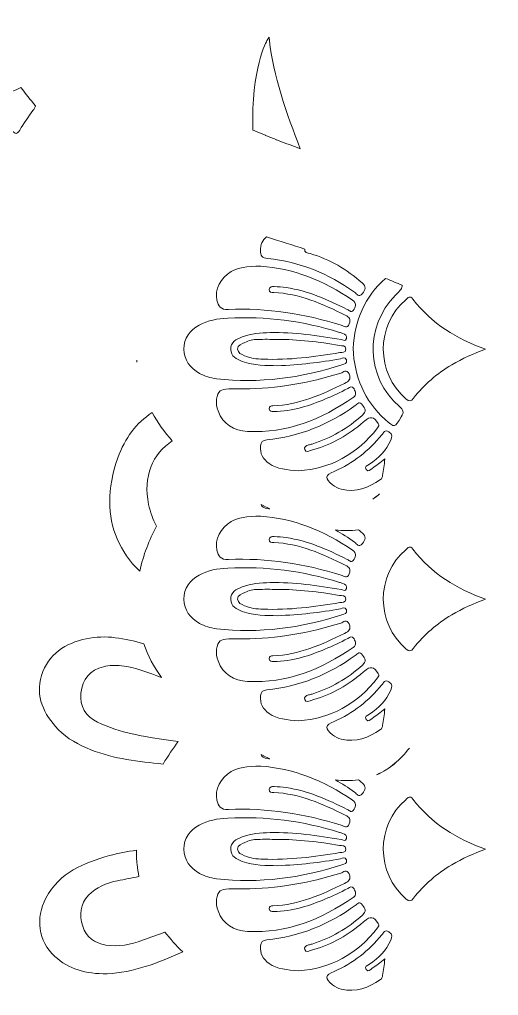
# Model space of a CAD drawing. Extents: x 705 to 8445, y -5934 to -84.
# Drawn here: x 1257.5 to 1488.8, y -3952.6 to -3481.1 of the extents above; entities that cross this region are included whole.
import ezdxf

# ---------------------------------------------------------------- set-up
doc = ezdxf.new("R2010")
doc.units = 0
doc.header["$MEASUREMENT"] = 0
doc.layers.add('Layer 1', color=7, linetype='Continuous')

# ---------------------------------------------------------------- blocks, each defined once
blk = doc.blocks.new('block 31')
at = {"layer": 'Layer 1', "lineweight": 0}
for points, knots in [([(2257.28, -3659.1), (2234.48, -3617.14), (2200.79, -3577.08), (2159.87, -3543.26), (2075.1, -3473.22), (1964.49, -3413.43), (1839.88, -3370.27), (1839.88, -3370.27), (1839.88, -3370.25), (1839.88, -3370.25), (1839.42, -3368.29), (1838.85, -3366.27), (1838.16, -3364.21), (1836.62, -3359.66), (1833.95, -3353.09), (1828.51, -3348.58), (1827.81, -3348), (1827.1, -3347.47), (1826.36, -3347), (1826.36, -3347), (1826.36, -3347), (1826.35, -3347), (1827.88, -3328.1), (1824.28, -3308.74), (1815.57, -3289.33), (1811.12, -3279.39), (1803.75, -3272.44), (1796.61, -3265.72), (1790.88, -3260.31), (1785.45, -3255.19), (1781.81, -3248.82), (1780.72, -3246.92), (1779.8, -3244.87), (1778.82, -3242.69), (1777.56, -3239.87), (1776.25, -3236.96), (1774.48, -3234.13), (1767.43, -3222.87), (1755.91, -3216.8), (1744.63, -3213.55), (1744.63, -3213.55), (1743.26, -3211.5), (1743.26, -3211.5), (1700.83, -3146.97), (1636.69, -3122.16), (1590.35, -3112.73), (1549.47, -3104.39), (1515.61, -3106.15), (1503.73, -3107.19), (1503.69, -3107.13), (1503.65, -3107.09), (1503.63, -3107.06), (1503.63, -3107.06), (1503.45, -3107.21), (1503.45, -3107.21), (1501.87, -3107.36), (1500.7, -3107.48), (1500, -3107.56), (1499.3, -3107.48), (1498.13, -3107.36), (1496.56, -3107.21), (1496.56, -3107.21), (1496.37, -3107.06), (1496.37, -3107.06), (1496.35, -3107.09), (1496.31, -3107.13), (1496.27, -3107.19), (1484.39, -3106.15), (1450.53, -3104.39), (1409.65, -3112.73), (1363.31, -3122.16), (1299.17, -3146.97), (1256.76, -3211.48), (1256.76, -3211.48), (1255.38, -3213.55), (1255.38, -3213.55), (1244.09, -3216.8), (1232.57, -3222.87), (1225.52, -3234.13), (1223.75, -3236.96), (1222.44, -3239.87), (1221.18, -3242.69), (1220.2, -3244.87), (1219.28, -3246.92), (1218.19, -3248.82), (1214.55, -3255.19), (1209.12, -3260.31), (1203.39, -3265.72), (1196.25, -3272.44), (1188.88, -3279.39), (1184.43, -3289.33), (1175.72, -3308.74), (1172.12, -3328.1), (1173.65, -3347), (1173.64, -3347), (1173.64, -3347), (1173.64, -3347), (1172.91, -3347.47), (1172.19, -3347.99), (1171.49, -3348.58), (1166.05, -3353.09), (1163.38, -3359.65), (1161.84, -3364.21), (1161.15, -3366.27), (1160.58, -3368.29), (1160.12, -3370.25), (1160.12, -3370.25), (1160.12, -3370.27), (1160.12, -3370.27), (1035.51, -3413.43), (924.9, -3473.22), (840.13, -3543.26), (799.22, -3577.08), (765.52, -3617.14), (742.72, -3659.1), (716.93, -3706.53), (704.78, -3755.81), (706.61, -3805.55), (708.34, -3852.44), (720.97, -3901.24), (744.18, -3950.56), (776.16, -4018.52), (826.78, -4084.15), (894.59, -4145.62), (939.27, -4186.12), (988.74, -4221.57), (1036.58, -4255.86), (1081.92, -4288.36), (1128.81, -4321.97), (1171.35, -4359.71), (1248.94, -4428.49), (1300.36, -4494.94), (1328.51, -4562.74), (1324.68, -4568.78), (1321.1, -4575.62), (1318.44, -4583.02), (1317.03, -4582.92), (1315.46, -4582.85), (1313.87, -4582.85), (1308, -4582.85), (1301.57, -4583.94), (1299.84, -4589.72), (1299.35, -4591.39), (1299.31, -4592.94), (1299.27, -4594.32), (1299.27, -4594.65), (1299.26, -4594.97), (1299.25, -4595.28), (1299.07, -4598.99), (1297.7, -4602.95), (1295.19, -4607.05), (1294.24, -4608.6), (1293.21, -4610.14), (1292.14, -4611.64), (1291.46, -4612.59), (1290.76, -4613.54), (1290.03, -4614.48), (1282.79, -4623.87), (1273.55, -4632.4), (1264.57, -4640.7), (1264.57, -4640.7), (1260.48, -4644.5), (1260.48, -4644.5), (1250.16, -4654.07), (1239.49, -4663.97), (1227.49, -4670.59), (1224.1, -4672.48), (1219.99, -4676.81), (1219.7, -4686.79), (1218.97, -4711.36), (1240.81, -4755.67), (1260.37, -4770.55), (1241.52, -4806.38), (1219.02, -4857.42), (1199.77, -4924.23), (1174.99, -5010.3), (1160.3, -5105.45), (1156.13, -5207.05), (1152.63, -5292.07), (1156.53, -5381.81), (1167.74, -5475.11), (1163.2, -5478.43), (1158.2, -5481.58), (1152.48, -5484.72), (1126.07, -5499.19), (1097.44, -5504.35), (1071.86, -5499.25), (1037.65, -5492.45), (1010.5, -5472.75), (991.16, -5440.72), (954.52, -5380.07), (953.85, -5285.76), (972.12, -5223.95), (991.72, -5157.67), (1030.95, -5091.38), (1095.59, -5015.32), (1100.04, -5010.08), (1104.54, -5004.87), (1109.05, -4999.66), (1133.44, -4971.39), (1158.65, -4942.17), (1176.47, -4908.58), (1200.61, -4863.05), (1206.18, -4814.98), (1191.73, -4776.7), (1191.73, -4776.7), (1181.23, -4748.9), (1181.23, -4748.9), (1181.23, -4748.9), (1183.66, -4778.52), (1183.66, -4778.52), (1186.59, -4814.26), (1171.98, -4846.76), (1159.22, -4867.74), (1139.1, -4900.81), (1110.97, -4928.95), (1083.75, -4956.17), (1072.54, -4967.4), (1060.93, -4979.02), (1050.06, -4990.8), (985.75, -5060.52), (939.06, -5124.07), (907.3, -5185.11), (864.56, -5267.19), (849.07, -5345.56), (861.27, -5418), (881.01, -5535.4), (980.35, -5627.87), (1070.03, -5667.42), (1102.26, -5681.63), (1132.31, -5688.81), (1157.87, -5688.81), (1176.42, -5688.81), (1192.6, -5685.03), (1205.52, -5677.4), (1205.52, -5677.42), (1205.52, -5677.42), (1205.52, -5677.42), (1212.39, -5699.36), (1220.21, -5719.79), (1228.89, -5738.56), (1249.15, -5782.32), (1274.96, -5818.69), (1305.6, -5846.65), (1339.33, -5877.45), (1383.39, -5900.64), (1436.58, -5915.59), (1478.92, -5927.49), (1526.09, -5933.71), (1573.63, -5933.71), (1577.09, -5933.71), (1580.56, -5933.68), (1584.02, -5933.61), (1715.27, -5931.1), (1847.15, -5876.35), (1945.85, -5783.41), (1983.5, -5747.95), (2012.68, -5707.49), (2030.23, -5666.4), (2050.52, -5618.94), (2055.69, -5571.02), (2045.64, -5523.97), (2025.77, -5431.09), (1963.25, -5354), (1869.6, -5306.89), (1787.63, -5265.67), (1689.88, -5251.14), (1599.49, -5266.42), (1605.66, -5255.1), (1611.89, -5243.86), (1618.09, -5232.7), (1636.91, -5198.83), (1656.35, -5163.79), (1673.14, -5127.91), (1710.23, -5048.64), (1732.26, -4977.48), (1740.49, -4910.34), (1745.6, -4868.73), (1747.15, -4816.91), (1734.72, -4770.08), (1753.98, -4755.61), (1775.54, -4712.46), (1775.54, -4687.69), (1775.54, -4687.28), (1775.54, -4686.88), (1775.53, -4686.48), (1775.23, -4676.52), (1771.13, -4672.21), (1767.74, -4670.33), (1755.74, -4663.73), (1745.07, -4653.85), (1734.75, -4644.31), (1734.75, -4644.31), (1730.65, -4640.52), (1730.65, -4640.52), (1719.35, -4630.12), (1707.67, -4619.36), (1700.02, -4606.97), (1697.52, -4602.89), (1696.16, -4598.95), (1695.98, -4595.25), (1695.96, -4594.94), (1695.95, -4594.61), (1695.95, -4594.29), (1695.92, -4592.92), (1695.87, -4591.37), (1695.38, -4589.7), (1693.66, -4583.98), (1687.32, -4582.87), (1681.49, -4582.85), (1678.84, -4575.53), (1675.29, -4568.75), (1671.49, -4562.74), (1699.63, -4494.94), (1751.06, -4428.49), (1828.65, -4359.71), (1871.19, -4321.97), (1918.08, -4288.36), (1963.42, -4255.86), (2011.26, -4221.57), (2060.73, -4186.12), (2105.41, -4145.62), (2173.22, -4084.15), (2223.84, -4018.52), (2255.82, -3950.56), (2279.03, -3901.24), (2291.66, -3852.45), (2293.39, -3805.55), (2295.22, -3755.81), (2283.07, -3706.53), (2257.28, -3659.1)], [0, 0, 0, 0, 1, 1, 1, 2, 2, 2, 3, 3, 3, 4, 4, 4, 5, 5, 5, 6, 6, 6, 7, 7, 7, 8, 8, 8, 9, 9, 9, 10, 10, 10, 11, 11, 11, 12, 12, 12, 13, 13, 13, 14, 14, 14, 15, 15, 15, 16, 16, 16, 17, 17, 17, 18, 18, 18, 19, 19, 19, 20, 20, 20, 21, 21, 21, 22, 22, 22, 23, 23, 23, 24, 24, 24, 25, 25, 25, 26, 26, 26, 27, 27, 27, 28, 28, 28, 29, 29, 29, 30, 30, 30, 31, 31, 31, 32, 32, 32, 33, 33, 33, 34, 34, 34, 35, 35, 35, 36, 36, 36, 37, 37, 37, 38, 38, 38, 39, 39, 39, 40, 40, 40, 41, 41, 41, 42, 42, 42, 43, 43, 43, 44, 44, 44, 45, 45, 45, 46, 46, 46, 47, 47, 47, 48, 48, 48, 49, 49, 49, 50, 50, 50, 51, 51, 51, 52, 52, 52, 53, 53, 53, 54, 54, 54, 55, 55, 55, 56, 56, 56, 57, 57, 57, 58, 58, 58, 59, 59, 59, 60, 60, 60, 61, 61, 61, 62, 62, 62, 63, 63, 63, 64, 64, 64, 65, 65, 65, 66, 66, 66, 67, 67, 67, 68, 68, 68, 69, 69, 69, 70, 70, 70, 71, 71, 71, 72, 72, 72, 73, 73, 73, 74, 74, 74, 75, 75, 75, 76, 76, 76, 77, 77, 77, 78, 78, 78, 79, 79, 79, 80, 80, 80, 81, 81, 81, 82, 82, 82, 83, 83, 83, 84, 84, 84, 85, 85, 85, 86, 86, 86, 87, 87, 87, 88, 88, 88, 89, 89, 89, 90, 90, 90, 91, 91, 91, 92, 92, 92, 93, 93, 93, 94, 94, 94, 95, 95, 95, 96, 96, 96, 97, 97, 97, 98, 98, 98, 99, 99, 99, 100, 100, 100, 101, 101, 101, 102, 102, 102, 103, 103, 103, 104, 104, 104, 105, 105, 105, 106, 106, 106, 107, 107, 107, 108, 108, 108, 109, 109, 109, 110, 110, 110, 110]), ([(1371.4, -3535.04), (1370.99, -3534.88), (1370.6, -3534.71), (1370.2, -3534.53), (1369.13, -3504.98), (1377, -3491.33), (1377.11, -3491.15), (1377.11, -3491.15), (1378.02, -3489.62), (1378.02, -3489.62), (1378.02, -3489.62), (1378.22, -3491.39), (1378.22, -3491.39), (1379.98, -3507.57), (1386.53, -3527.13), (1393.06, -3543.54), (1392.57, -3543.36), (1392.07, -3543.18), (1391.57, -3542.99), (1388.24, -3541.76), (1384.91, -3540.51), (1381.6, -3539.22), (1381.54, -3539.2), (1381.49, -3539.17), (1381.43, -3539.15), (1379.75, -3538.49), (1378.07, -3537.82), (1376.4, -3537.13), (1376.34, -3537.11), (1376.26, -3537.08), (1376.21, -3537.06), (1374.59, -3536.4), (1373, -3535.72), (1371.4, -3535.04)], [0, 0, 0, 0, 1, 1, 1, 2, 2, 2, 3, 3, 3, 4, 4, 4, 5, 5, 5, 6, 6, 6, 7, 7, 7, 8, 8, 8, 9, 9, 9, 10, 10, 10, 11, 11, 11, 11]), ([(1263.92, -3525.17), (1261.57, -3528.1), (1259.56, -3531.32), (1257.6, -3534.54), (1256.26, -3536.75), (1255.37, -3536.5), (1253.78, -3534.75), (1249.81, -3530.41), (1246.06, -3525.93), (1242.42, -3521.34), (1240.93, -3522.06), (1239.44, -3522.8), (1237.95, -3523.55), (1239.43, -3522.8), (1240.92, -3522.06), (1242.41, -3521.32), (1242.41, -3521.32), (1242.42, -3521.34), (1242.42, -3521.34), (1247.65, -3518.76), (1252.9, -3516.31), (1258.17, -3514), (1260.37, -3516.96), (1262.71, -3519.92), (1265.16, -3522.85), (1265, -3523.57), (1264.6, -3524.32), (1263.92, -3525.17)], [0, 0, 0, 0, 1, 1, 1, 2, 2, 2, 3, 3, 3, 4, 4, 4, 5, 5, 5, 6, 6, 6, 7, 7, 7, 8, 8, 8, 9, 9, 9, 9]), ([(1423.12, -3613.47), (1421.36, -3615.79), (1420.33, -3613.61), (1419.3, -3612.86), (1406.72, -3603.81), (1392.8, -3598.25), (1377.4, -3596.64), (1374.67, -3596.36), (1373.84, -3595.07), (1373.84, -3592.72), (1373.83, -3589.94), (1374.9, -3587.81), (1376.71, -3586.17), (1383.23, -3588.16), (1389.42, -3590.12), (1395.28, -3592.06), (1394.82, -3593.83), (1396.71, -3593.91), (1397.86, -3594.24), (1407.33, -3597), (1415.59, -3601.82), (1422.96, -3608.36), (1425.13, -3610.29), (1424.5, -3611.63), (1423.12, -3613.47)], [0, 0, 0, 0, 1, 1, 1, 2, 2, 2, 3, 3, 3, 4, 4, 4, 5, 5, 5, 6, 6, 6, 7, 7, 7, 8, 8, 8, 8]), ([(1374.01, -3600.28), (1389.2, -3601.39), (1404.49, -3606.96), (1418.31, -3616.76), (1420.27, -3618.14), (1419.91, -3619.42), (1419.1, -3621.08), (1418.02, -3623.27), (1416.78, -3621.69), (1415.77, -3621.17), (1406.35, -3616.5), (1396.81, -3612.18), (1386.27, -3610.66), (1384.37, -3610.38), (1382.42, -3610.3), (1380.49, -3610.2), (1379.45, -3610.14), (1378.25, -3610.12), (1378.11, -3611.5), (1377.96, -3613), (1379.22, -3612.99), (1380.24, -3613.02), (1392.78, -3613.5), (1403.84, -3618.57), (1414.83, -3623.96), (1416.82, -3624.94), (1417.53, -3625.89), (1416.73, -3628.13), (1415.76, -3630.9), (1414.15, -3629.24), (1412.92, -3628.84), (1395.14, -3623.24), (1376.98, -3620.42), (1358.34, -3621.23), (1354.72, -3621.39), (1353.45, -3619.6), (1352.78, -3616.69), (1351.66, -3611.78), (1354.74, -3605.71), (1359.72, -3602.93), (1362.89, -3601.15), (1367.24, -3600.23), (1374.01, -3600.28)], [0, 0, 0, 0, 1, 1, 1, 2, 2, 2, 3, 3, 3, 4, 4, 4, 5, 5, 5, 6, 6, 6, 7, 7, 7, 8, 8, 8, 9, 9, 9, 10, 10, 10, 11, 11, 11, 12, 12, 12, 13, 13, 13, 14, 14, 14, 14]), ([(1439.12, -3614.34), (1423.93, -3629.48), (1424.75, -3654.17), (1441.04, -3668.12), (1442.99, -3669.79), (1443.22, -3670.89), (1441.88, -3673.11), (1438.68, -3678.42), (1438.77, -3678.55), (1434.06, -3674.33), (1423.89, -3665.2), (1419.26, -3653.54), (1418.56, -3640.06), (1419.49, -3626.64), (1424.2, -3615.1), (1434.28, -3606.2), (1437.06, -3607.32), (1439.71, -3608.42), (1442.25, -3609.49), (1442.43, -3610.96), (1441.55, -3611.89), (1439.12, -3614.34)], [0, 0, 0, 0, 1, 1, 1, 2, 2, 2, 3, 3, 3, 4, 4, 4, 5, 5, 5, 6, 6, 6, 7, 7, 7, 7]), ([(1466.22, -3647.99), (1459.12, -3652.24), (1452.85, -3657.44), (1447.85, -3664.08), (1446.53, -3665.84), (1445.68, -3665.69), (1444.14, -3664.39), (1429.62, -3652.12), (1429.54, -3628.82), (1444.03, -3616.52), (1445.12, -3615.6), (1445.99, -3614.26), (1447.53, -3616.27), (1456.57, -3628.02), (1468.59, -3635.49), (1482.6, -3640.37), (1476.9, -3642.59), (1471.39, -3644.9), (1466.22, -3647.99)], [0, 0, 0, 0, 1, 1, 1, 2, 2, 2, 3, 3, 3, 4, 4, 4, 5, 5, 5, 6, 6, 6, 6]), ([(1344.18, -3628.8), (1348.44, -3626.36), (1353.23, -3625.71), (1358.02, -3625.44), (1376.42, -3624.42), (1394.41, -3626.78), (1411.99, -3632.27), (1412.53, -3632.44), (1413.06, -3632.64), (1413.58, -3632.87), (1414.63, -3633.29), (1415.9, -3633.59), (1415.39, -3635.2), (1414.87, -3636.8), (1413.69, -3635.92), (1412.82, -3635.76), (1401.46, -3633.76), (1390.07, -3632.22), (1378.51, -3632.41), (1373.94, -3632.48), (1369.38, -3632.82), (1365.05, -3634.43), (1362.19, -3635.5), (1359.36, -3637.02), (1359.48, -3640.55), (1359.59, -3643.84), (1362.28, -3645.33), (1365.06, -3646.31), (1370.86, -3648.38), (1376.92, -3648.33), (1381.9, -3648.38), (1392.9, -3648.03), (1402.73, -3646.79), (1412.5, -3645.05), (1413.45, -3644.88), (1414.81, -3643.81), (1415.37, -3645.58), (1415.93, -3647.43), (1414.32, -3647.64), (1413.21, -3647.98), (1393.46, -3654.35), (1373.27, -3657.07), (1352.55, -3654.66), (1349.72, -3654.33), (1346.95, -3653.49), (1344.43, -3652.09), (1339.84, -3649.52), (1336.88, -3645.75), (1336.88, -3640.35), (1336.87, -3635.07), (1339.73, -3631.33), (1344.18, -3628.8)], [0, 0, 0, 0, 1, 1, 1, 2, 2, 2, 3, 3, 3, 4, 4, 4, 5, 5, 5, 6, 6, 6, 7, 7, 7, 8, 8, 8, 9, 9, 9, 10, 10, 10, 11, 11, 11, 12, 12, 12, 13, 13, 13, 14, 14, 14, 15, 15, 15, 16, 16, 16, 17, 17, 17, 17]), ([(1415.12, -3640.45), (1415.08, -3642.27), (1413.27, -3641.89), (1412.19, -3642.08), (1399.94, -3644.2), (1387.62, -3645.67), (1375.14, -3645.25), (1372.07, -3645.14), (1369, -3644.86), (1366.14, -3643.54), (1364.69, -3642.89), (1362.88, -3642.25), (1362.84, -3640.45), (1362.81, -3638.45), (1364.75, -3637.82), (1366.3, -3637.12), (1368.29, -3636.23), (1370.41, -3635.73), (1372.59, -3635.68), (1375.66, -3635.61), (1378.73, -3635.66), (1381.81, -3635.66), (1391.97, -3635.69), (1402.04, -3636.84), (1412.02, -3638.63), (1413.15, -3638.83), (1415.17, -3638.37), (1415.12, -3640.45)], [0, 0, 0, 0, 1, 1, 1, 2, 2, 2, 3, 3, 3, 4, 4, 4, 5, 5, 5, 6, 6, 6, 7, 7, 7, 8, 8, 8, 9, 9, 9, 9]), ([(1314.06, -3645.66), (1314.06, -3645.66), (1314.07, -3645.67), (1314.07, -3645.67), (1314.09, -3646.02), (1314.12, -3646.38), (1314.14, -3646.73), (1314.1, -3646.37), (1314.08, -3646.01), (1314.06, -3645.66)], [0, 0, 0, 0, 1, 1, 1, 2, 2, 2, 3, 3, 3, 3]), ([(1378.08, -3669.27), (1378.22, -3670.46), (1379.2, -3670.57), (1380.13, -3670.57), (1384.72, -3670.58), (1389.2, -3669.76), (1393.6, -3668.56), (1401.45, -3666.46), (1408.76, -3663.03), (1416.02, -3659.45), (1417.01, -3658.96), (1418.18, -3657.63), (1419.05, -3659.63), (1419.68, -3661.05), (1420.59, -3662.36), (1418.62, -3663.72), (1403.28, -3674.35), (1386.68, -3681.16), (1367.64, -3680.11), (1361.06, -3679.74), (1355.86, -3676.78), (1353.35, -3670.24), (1352.63, -3668.4), (1352.38, -3666.5), (1352.69, -3664.54), (1353.32, -3660.66), (1354.65, -3659.57), (1358.51, -3659.61), (1360.91, -3659.65), (1363.3, -3659.63), (1365.69, -3659.63), (1381.75, -3659.48), (1397.38, -3656.74), (1412.7, -3651.98), (1413.91, -3651.61), (1415.48, -3649.81), (1416.64, -3652.37), (1417.77, -3654.91), (1416.61, -3655.89), (1414.44, -3656.97), (1403.47, -3662.39), (1392.36, -3667.29), (1379.86, -3667.78), (1378.9, -3667.82), (1377.92, -3667.95), (1378.08, -3669.27)], [0, 0, 0, 0, 1, 1, 1, 2, 2, 2, 3, 3, 3, 4, 4, 4, 5, 5, 5, 6, 6, 6, 7, 7, 7, 8, 8, 8, 9, 9, 9, 10, 10, 10, 11, 11, 11, 12, 12, 12, 13, 13, 13, 14, 14, 14, 15, 15, 15, 15]), ([(1395.28, -3688.94), (1395.77, -3690.29), (1397, -3689.68), (1397.93, -3689.43), (1406.95, -3686.95), (1415.06, -3682.71), (1422.26, -3676.74), (1422.87, -3676.22), (1423.46, -3675.7), (1424.07, -3675.17), (1426.97, -3672.61), (1428.62, -3672.92), (1430.71, -3676.29), (1431.25, -3677.18), (1430.99, -3677.74), (1430.45, -3678.42), (1420.52, -3691.15), (1407.6, -3698.25), (1392.25, -3699.15), (1386.69, -3698.76), (1382.03, -3698.4), (1377.99, -3695.6), (1375.04, -3693.55), (1373.57, -3690.79), (1373.9, -3687.15), (1374.07, -3685.34), (1374.86, -3684.38), (1376.89, -3684.17), (1392.65, -3682.57), (1406.87, -3676.91), (1419.66, -3667.6), (1420.74, -3666.8), (1421.77, -3665.25), (1423.21, -3667.39), (1424.38, -3669.14), (1425.23, -3670.34), (1423.13, -3672.21), (1415.98, -3678.64), (1407.93, -3683.38), (1398.77, -3686.22), (1398.22, -3686.4), (1397.67, -3686.52), (1397.12, -3686.69), (1395.99, -3687.02), (1394.73, -3687.44), (1395.28, -3688.94)], [0, 0, 0, 0, 1, 1, 1, 2, 2, 2, 3, 3, 3, 4, 4, 4, 5, 5, 5, 6, 6, 6, 7, 7, 7, 8, 8, 8, 9, 9, 9, 10, 10, 10, 11, 11, 11, 12, 12, 12, 13, 13, 13, 14, 14, 14, 15, 15, 15, 15]), ([(1321.51, -3671.02), (1324.1, -3675.77), (1327.37, -3680.34), (1331.27, -3684.75), (1331.26, -3684.75), (1331.26, -3684.75), (1331.26, -3684.75), (1321.78, -3690.78), (1317.03, -3702.12), (1319.83, -3715.39), (1320.63, -3719.16), (1321.92, -3722.63), (1323.58, -3725.89), (1320.13, -3732.56), (1317.23, -3739.91), (1315.52, -3747.7), (1305.8, -3738.12), (1301.02, -3726.79), (1301.02, -3714.08), (1301.02, -3707.4), (1302.34, -3700.33), (1304.97, -3692.95), (1308.43, -3683.2), (1313.89, -3676.06), (1321.51, -3671.02)], [0, 0, 0, 0, 1, 1, 1, 2, 2, 2, 3, 3, 3, 4, 4, 4, 5, 5, 5, 6, 6, 6, 7, 7, 7, 8, 8, 8, 8]), ([(1436.79, -3684.36), (1434.69, -3689.38), (1430.99, -3692.97), (1426.55, -3695.93), (1425.61, -3696.55), (1423.76, -3697.01), (1424.94, -3698.59), (1425.86, -3699.83), (1427.03, -3698.56), (1427.89, -3697.97), (1429.83, -3696.65), (1431.7, -3695.18), (1434.01, -3693.45), (1433.58, -3696.44), (1433.2, -3698.9), (1432.88, -3701.37), (1432.77, -3702.21), (1432.51, -3702.92), (1431.8, -3703.4), (1426.09, -3707.3), (1420, -3709.8), (1412.9, -3708.02), (1411.35, -3707.62), (1409.93, -3706.9), (1408.66, -3705.89), (1404.83, -3702.88), (1405.02, -3701.27), (1409.4, -3699.43), (1418.63, -3695.57), (1426.1, -3689.42), (1432.48, -3681.82), (1433.29, -3680.86), (1433.77, -3679.05), (1435.91, -3680.36), (1437.88, -3681.56), (1437.42, -3682.82), (1436.79, -3684.36)], [0, 0, 0, 0, 1, 1, 1, 2, 2, 2, 3, 3, 3, 4, 4, 4, 5, 5, 5, 6, 6, 6, 7, 7, 7, 8, 8, 8, 9, 9, 9, 10, 10, 10, 11, 11, 11, 12, 12, 12, 12]), ([(1428.06, -3712.81), (1429.23, -3712.1), (1430.35, -3711.26), (1431.42, -3710.34), (1430.35, -3711.29), (1429.23, -3712.11), (1428.06, -3712.81)], [0, 0, 0, 0, 1, 1, 1, 2, 2, 2, 2]), ([(1378.39, -3717.54), (1378.07, -3717.49), (1377.73, -3717.46), (1377.4, -3717.42), (1375.55, -3717.23), (1374.58, -3716.57), (1374.14, -3715.45), (1375.58, -3716.18), (1377, -3716.87), (1378.39, -3717.54)], [0, 0, 0, 0, 1, 1, 1, 2, 2, 2, 3, 3, 3, 3]), ([(1359.72, -3723.71), (1362.89, -3721.93), (1367.24, -3721.01), (1374.01, -3721.06), (1389.2, -3722.17), (1404.49, -3727.74), (1418.31, -3737.53), (1420.27, -3738.92), (1419.91, -3740.2), (1419.1, -3741.85), (1418.02, -3744.05), (1416.78, -3742.46), (1415.77, -3741.95), (1406.35, -3737.27), (1396.81, -3732.95), (1386.27, -3731.44), (1384.37, -3731.15), (1382.42, -3731.08), (1380.49, -3730.97), (1379.45, -3730.91), (1378.25, -3730.9), (1378.11, -3732.27), (1377.96, -3733.78), (1379.22, -3733.76), (1380.24, -3733.8), (1392.78, -3734.28), (1403.84, -3739.35), (1414.83, -3744.74), (1416.82, -3745.72), (1417.53, -3746.66), (1416.73, -3748.91), (1415.76, -3751.67), (1414.15, -3750.01), (1412.92, -3749.62), (1395.14, -3744.01), (1376.98, -3741.2), (1358.34, -3742.01), (1354.72, -3742.16), (1353.45, -3740.37), (1352.78, -3737.46), (1351.66, -3732.56), (1354.74, -3726.49), (1359.72, -3723.71)], [0, 0, 0, 0, 1, 1, 1, 2, 2, 2, 3, 3, 3, 4, 4, 4, 5, 5, 5, 6, 6, 6, 7, 7, 7, 8, 8, 8, 9, 9, 9, 10, 10, 10, 11, 11, 11, 12, 12, 12, 13, 13, 13, 14, 14, 14, 14]), ([(1419.3, -3733.63), (1416.29, -3731.47), (1413.2, -3729.51), (1410.03, -3727.75), (1411.88, -3727.97), (1413.67, -3728.06), (1415.4, -3728.06), (1417.41, -3728.06), (1419.35, -3727.93), (1421.22, -3727.64), (1421.8, -3728.13), (1422.39, -3728.62), (1422.96, -3729.14), (1425.13, -3731.07), (1424.5, -3732.4), (1423.12, -3734.24), (1421.36, -3736.57), (1420.33, -3734.39), (1419.3, -3733.63)], [0, 0, 0, 0, 1, 1, 1, 2, 2, 2, 3, 3, 3, 4, 4, 4, 5, 5, 5, 6, 6, 6, 6]), ([(1466.22, -3768.77), (1459.12, -3773.02), (1452.85, -3778.22), (1447.85, -3784.85), (1446.53, -3786.62), (1445.68, -3786.46), (1444.14, -3785.16), (1429.62, -3772.9), (1429.54, -3749.6), (1444.03, -3737.3), (1445.12, -3736.38), (1445.99, -3735.04), (1447.53, -3737.05), (1456.57, -3748.8), (1468.59, -3756.27), (1482.6, -3761.15), (1476.9, -3763.37), (1471.39, -3765.68), (1466.22, -3768.77)], [0, 0, 0, 0, 1, 1, 1, 2, 2, 2, 3, 3, 3, 4, 4, 4, 5, 5, 5, 6, 6, 6, 6]), ([(1344.18, -3749.57), (1348.44, -3747.14), (1353.23, -3746.48), (1358.02, -3746.22), (1376.42, -3745.19), (1394.41, -3747.56), (1411.99, -3753.05), (1412.53, -3753.21), (1413.06, -3753.41), (1413.58, -3753.64), (1414.63, -3754.07), (1415.9, -3754.37), (1415.39, -3755.98), (1414.87, -3757.58), (1413.69, -3756.7), (1412.82, -3756.54), (1401.46, -3754.54), (1390.07, -3753), (1378.51, -3753.19), (1373.94, -3753.26), (1369.38, -3753.59), (1365.05, -3755.2), (1362.19, -3756.28), (1359.36, -3757.79), (1359.48, -3761.33), (1359.59, -3764.62), (1362.28, -3766.11), (1365.06, -3767.09), (1370.86, -3769.15), (1376.92, -3769.1), (1381.9, -3769.15), (1392.9, -3768.81), (1402.73, -3767.57), (1412.5, -3765.82), (1413.45, -3765.66), (1414.81, -3764.58), (1415.37, -3766.36), (1415.93, -3768.21), (1414.32, -3768.41), (1413.21, -3768.76), (1393.46, -3775.13), (1373.27, -3777.85), (1352.55, -3775.44), (1349.72, -3775.11), (1346.95, -3774.27), (1344.43, -3772.86), (1339.84, -3770.3), (1336.88, -3766.53), (1336.88, -3761.12), (1336.87, -3755.85), (1339.73, -3752.1), (1344.18, -3749.57)], [0, 0, 0, 0, 1, 1, 1, 2, 2, 2, 3, 3, 3, 4, 4, 4, 5, 5, 5, 6, 6, 6, 7, 7, 7, 8, 8, 8, 9, 9, 9, 10, 10, 10, 11, 11, 11, 12, 12, 12, 13, 13, 13, 14, 14, 14, 15, 15, 15, 16, 16, 16, 17, 17, 17, 17]), ([(1415.12, -3761.23), (1415.08, -3763.04), (1413.27, -3762.66), (1412.19, -3762.85), (1399.94, -3764.98), (1387.62, -3766.44), (1375.14, -3766.03), (1372.07, -3765.92), (1369, -3765.63), (1366.14, -3764.32), (1364.69, -3763.66), (1362.88, -3763.03), (1362.84, -3761.23), (1362.81, -3759.23), (1364.75, -3758.59), (1366.3, -3757.9), (1368.29, -3757.01), (1370.41, -3756.51), (1372.59, -3756.46), (1375.66, -3756.39), (1378.73, -3756.43), (1381.81, -3756.43), (1391.97, -3756.47), (1402.04, -3757.61), (1412.02, -3759.4), (1413.15, -3759.61), (1415.17, -3759.14), (1415.12, -3761.23)], [0, 0, 0, 0, 1, 1, 1, 2, 2, 2, 3, 3, 3, 4, 4, 4, 5, 5, 5, 6, 6, 6, 7, 7, 7, 8, 8, 8, 9, 9, 9, 9]), ([(1416.64, -3773.15), (1417.77, -3775.69), (1416.61, -3776.67), (1414.44, -3777.74), (1403.47, -3783.17), (1392.36, -3788.06), (1379.86, -3788.55), (1378.9, -3788.6), (1377.92, -3788.73), (1378.08, -3790.04), (1378.22, -3791.24), (1379.2, -3791.34), (1380.13, -3791.34), (1384.72, -3791.36), (1389.2, -3790.53), (1393.6, -3789.34), (1401.45, -3787.24), (1408.76, -3783.8), (1416.02, -3780.22), (1417.01, -3779.73), (1418.18, -3778.41), (1419.05, -3780.4), (1419.68, -3781.82), (1420.59, -3783.13), (1418.62, -3784.49), (1403.28, -3795.13), (1386.68, -3801.94), (1367.64, -3800.89), (1361.06, -3800.52), (1355.86, -3797.56), (1353.35, -3791.02), (1352.63, -3789.17), (1352.38, -3787.27), (1352.69, -3785.32), (1353.32, -3781.44), (1354.65, -3780.34), (1358.51, -3780.39), (1360.91, -3780.43), (1363.3, -3780.4), (1365.69, -3780.4), (1381.75, -3780.26), (1397.38, -3777.52), (1412.7, -3772.75), (1413.91, -3772.39), (1415.48, -3770.58), (1416.64, -3773.15)], [0, 0, 0, 0, 1, 1, 1, 2, 2, 2, 3, 3, 3, 4, 4, 4, 5, 5, 5, 6, 6, 6, 7, 7, 7, 8, 8, 8, 9, 9, 9, 10, 10, 10, 11, 11, 11, 12, 12, 12, 13, 13, 13, 14, 14, 14, 15, 15, 15, 15]), ([(1326.83, -3840.81), (1315, -3839.66), (1303.19, -3838.45), (1291.95, -3833.89), (1286.11, -3831.53), (1280.51, -3828.72), (1276.14, -3824.07), (1269.24, -3816.73), (1264.9, -3808.3), (1268.12, -3798.04), (1271.38, -3787.66), (1279.59, -3782.44), (1289.73, -3780.3), (1299.19, -3778.29), (1308.41, -3780.09), (1317.47, -3782.75), (1319.49, -3788.4), (1322.36, -3793.82), (1326.08, -3799.04), (1319.78, -3796.7), (1313.54, -3794.12), (1306.77, -3793.36), (1303.8, -3793.03), (1300.87, -3793.09), (1297.97, -3793.79), (1291.64, -3795.33), (1287.82, -3799.86), (1287.13, -3806.63), (1286.5, -3812.76), (1289.43, -3817.98), (1295.18, -3820.66), (1306.02, -3825.69), (1317.65, -3827.73), (1329.36, -3829.24), (1330.95, -3829.44), (1332.53, -3829.68), (1334.1, -3829.94), (1334.1, -3829.94), (1334.11, -3829.94), (1334.11, -3829.94), (1331.66, -3833.22), (1329.19, -3836.87), (1326.83, -3840.81)], [0, 0, 0, 0, 1, 1, 1, 2, 2, 2, 3, 3, 3, 4, 4, 4, 5, 5, 5, 6, 6, 6, 7, 7, 7, 8, 8, 8, 9, 9, 9, 10, 10, 10, 11, 11, 11, 12, 12, 12, 13, 13, 13, 14, 14, 14, 14]), ([(1377.99, -3816.37), (1375.04, -3814.32), (1373.57, -3811.57), (1373.9, -3807.93), (1374.07, -3806.11), (1374.86, -3805.16), (1376.89, -3804.94), (1392.65, -3803.35), (1406.87, -3797.69), (1419.66, -3788.37), (1420.74, -3787.57), (1421.77, -3786.02), (1423.21, -3788.17), (1424.38, -3789.91), (1425.23, -3791.12), (1423.13, -3792.99), (1415.98, -3799.42), (1407.93, -3804.16), (1398.77, -3807), (1398.22, -3807.18), (1397.67, -3807.29), (1397.12, -3807.46), (1395.99, -3807.8), (1394.73, -3808.21), (1395.28, -3809.72), (1395.77, -3811.07), (1397, -3810.46), (1397.93, -3810.21), (1406.95, -3807.72), (1415.06, -3803.49), (1422.26, -3797.51), (1422.87, -3797), (1423.46, -3796.47), (1424.07, -3795.95), (1426.97, -3793.38), (1428.62, -3793.69), (1430.71, -3797.07), (1431.25, -3797.95), (1430.99, -3798.51), (1430.45, -3799.19), (1420.52, -3811.92), (1407.6, -3819.02), (1392.25, -3819.93), (1386.69, -3819.54), (1382.03, -3819.18), (1377.99, -3816.37)], [0, 0, 0, 0, 1, 1, 1, 2, 2, 2, 3, 3, 3, 4, 4, 4, 5, 5, 5, 6, 6, 6, 7, 7, 7, 8, 8, 8, 9, 9, 9, 10, 10, 10, 11, 11, 11, 12, 12, 12, 13, 13, 13, 14, 14, 14, 15, 15, 15, 15]), ([(1409.4, -3820.2), (1418.63, -3816.35), (1426.1, -3810.19), (1432.48, -3802.59), (1433.29, -3801.64), (1433.77, -3799.83), (1435.91, -3801.14), (1437.88, -3802.33), (1437.42, -3803.6), (1436.79, -3805.14), (1434.69, -3810.16), (1430.99, -3813.75), (1426.55, -3816.71), (1425.61, -3817.33), (1423.76, -3817.78), (1424.94, -3819.37), (1425.86, -3820.61), (1427.03, -3819.33), (1427.89, -3818.75), (1429.83, -3817.42), (1431.7, -3815.96), (1434.01, -3814.23), (1433.58, -3817.22), (1433.2, -3819.68), (1432.88, -3822.15), (1432.77, -3822.98), (1432.51, -3823.7), (1431.8, -3824.18), (1426.09, -3828.08), (1420, -3830.57), (1412.9, -3828.79), (1411.35, -3828.4), (1409.93, -3827.67), (1408.66, -3826.67), (1404.83, -3823.65), (1405.02, -3822.04), (1409.4, -3820.2)], [0, 0, 0, 0, 1, 1, 1, 2, 2, 2, 3, 3, 3, 4, 4, 4, 5, 5, 5, 6, 6, 6, 7, 7, 7, 8, 8, 8, 9, 9, 9, 10, 10, 10, 11, 11, 11, 12, 12, 12, 12]), ([(1445.79, -3833.15), (1441.42, -3838.72), (1436.37, -3843.29), (1429.93, -3846.03), (1429.92, -3846.02), (1429.91, -3846.02), (1429.89, -3846.01), (1436.34, -3843.27), (1441.4, -3838.71), (1445.79, -3833.15)], [0, 0, 0, 0, 1, 1, 1, 2, 2, 2, 3, 3, 3, 3]), ([(1378.39, -3838.32), (1378.07, -3838.27), (1377.73, -3838.23), (1377.4, -3838.2), (1375.55, -3838.01), (1374.58, -3837.35), (1374.14, -3836.23), (1374.14, -3836.23), (1374.14, -3836.22), (1374.14, -3836.22), (1375.58, -3836.94), (1376.99, -3837.65), (1378.39, -3838.32)], [0, 0, 0, 0, 1, 1, 1, 2, 2, 2, 3, 3, 3, 4, 4, 4, 4]), ([(1359.72, -3844.48), (1362.89, -3842.71), (1367.24, -3841.79), (1374.01, -3841.83), (1389.2, -3842.94), (1404.49, -3848.52), (1418.31, -3858.31), (1420.27, -3859.7), (1419.91, -3860.97), (1419.1, -3862.63), (1418.02, -3864.83), (1416.78, -3863.24), (1415.77, -3862.73), (1406.35, -3858.05), (1396.81, -3853.73), (1386.27, -3852.21), (1384.37, -3851.93), (1382.42, -3851.86), (1380.49, -3851.75), (1379.45, -3851.69), (1378.25, -3851.68), (1378.11, -3853.05), (1377.96, -3854.55), (1379.22, -3854.54), (1380.24, -3854.58), (1392.78, -3855.05), (1403.84, -3860.12), (1414.83, -3865.52), (1416.82, -3866.5), (1417.53, -3867.44), (1416.73, -3869.68), (1415.76, -3872.45), (1414.15, -3870.79), (1412.92, -3870.4), (1395.14, -3864.79), (1376.98, -3861.97), (1358.34, -3862.79), (1354.72, -3862.94), (1353.45, -3861.15), (1352.78, -3858.24), (1351.66, -3853.34), (1354.74, -3847.26), (1359.72, -3844.48)], [0, 0, 0, 0, 1, 1, 1, 2, 2, 2, 3, 3, 3, 4, 4, 4, 5, 5, 5, 6, 6, 6, 7, 7, 7, 8, 8, 8, 9, 9, 9, 10, 10, 10, 11, 11, 11, 12, 12, 12, 13, 13, 13, 14, 14, 14, 14]), ([(1415.4, -3848.84), (1417.41, -3848.84), (1419.35, -3848.68), (1421.22, -3848.42), (1421.8, -3848.91), (1422.39, -3849.4), (1422.96, -3849.91), (1425.13, -3851.84), (1424.5, -3853.18), (1423.12, -3855.02), (1421.36, -3857.34), (1420.33, -3855.16), (1419.3, -3854.41), (1416.29, -3852.25), (1413.21, -3850.28), (1410.04, -3848.53), (1411.89, -3848.73), (1413.67, -3848.84), (1415.4, -3848.84)], [0, 0, 0, 0, 1, 1, 1, 2, 2, 2, 3, 3, 3, 4, 4, 4, 5, 5, 5, 6, 6, 6, 6]), ([(1466.22, -3889.55), (1459.12, -3893.79), (1452.85, -3899), (1447.85, -3905.63), (1446.53, -3907.4), (1445.68, -3907.24), (1444.14, -3905.94), (1429.62, -3893.67), (1429.54, -3870.37), (1444.03, -3858.07), (1445.12, -3857.15), (1445.99, -3855.82), (1447.53, -3857.82), (1456.57, -3869.57), (1468.59, -3877.04), (1482.6, -3881.92), (1476.9, -3884.14), (1471.39, -3886.46), (1466.22, -3889.55)], [0, 0, 0, 0, 1, 1, 1, 2, 2, 2, 3, 3, 3, 4, 4, 4, 5, 5, 5, 6, 6, 6, 6]), ([(1344.18, -3870.35), (1348.44, -3867.92), (1353.23, -3867.26), (1358.02, -3867), (1376.42, -3865.97), (1394.41, -3868.33), (1411.99, -3873.82), (1412.53, -3873.99), (1413.06, -3874.19), (1413.58, -3874.42), (1414.63, -3874.85), (1415.9, -3875.15), (1415.39, -3876.76), (1414.87, -3878.36), (1413.69, -3877.47), (1412.82, -3877.32), (1401.46, -3875.31), (1390.07, -3873.77), (1378.51, -3873.96), (1373.94, -3874.04), (1369.38, -3874.37), (1365.05, -3875.98), (1362.19, -3877.05), (1359.36, -3878.57), (1359.48, -3882.1), (1359.59, -3885.39), (1362.28, -3886.89), (1365.06, -3887.86), (1370.86, -3889.93), (1376.92, -3889.88), (1381.9, -3889.93), (1392.9, -3889.58), (1402.73, -3888.34), (1412.5, -3886.6), (1413.45, -3886.43), (1414.81, -3885.36), (1415.37, -3887.14), (1415.93, -3888.99), (1414.32, -3889.19), (1413.21, -3889.53), (1393.46, -3895.91), (1373.27, -3898.63), (1352.55, -3896.22), (1349.72, -3895.88), (1346.95, -3895.05), (1344.43, -3893.64), (1339.84, -3891.07), (1336.88, -3887.3), (1336.88, -3881.9), (1336.87, -3876.63), (1339.73, -3872.88), (1344.18, -3870.35)], [0, 0, 0, 0, 1, 1, 1, 2, 2, 2, 3, 3, 3, 4, 4, 4, 5, 5, 5, 6, 6, 6, 7, 7, 7, 8, 8, 8, 9, 9, 9, 10, 10, 10, 11, 11, 11, 12, 12, 12, 13, 13, 13, 14, 14, 14, 15, 15, 15, 16, 16, 16, 17, 17, 17, 17]), ([(1415.12, -3882.01), (1415.08, -3883.82), (1413.27, -3883.44), (1412.19, -3883.63), (1399.94, -3885.75), (1387.62, -3887.22), (1375.14, -3886.8), (1372.07, -3886.7), (1369, -3886.41), (1366.14, -3885.1), (1364.69, -3884.44), (1362.88, -3883.81), (1362.84, -3882.01), (1362.81, -3880), (1364.75, -3879.37), (1366.3, -3878.68), (1368.29, -3877.78), (1370.41, -3877.28), (1372.59, -3877.23), (1375.66, -3877.16), (1378.73, -3877.21), (1381.81, -3877.21), (1391.97, -3877.25), (1402.04, -3878.39), (1412.02, -3880.18), (1413.15, -3880.38), (1415.17, -3879.92), (1415.12, -3882.01)], [0, 0, 0, 0, 1, 1, 1, 2, 2, 2, 3, 3, 3, 4, 4, 4, 5, 5, 5, 6, 6, 6, 7, 7, 7, 8, 8, 8, 9, 9, 9, 9]), ([(1299.84, -3942.15), (1289.26, -3942.32), (1281.21, -3939.89), (1274.49, -3933.74), (1266.48, -3926.4), (1265.14, -3915.14), (1270.21, -3905.63), (1276.87, -3893.13), (1288.47, -3888.6), (1300.94, -3885.05), (1305.22, -3883.83), (1309.56, -3883.04), (1313.93, -3882.45), (1313.91, -3884.73), (1314, -3887.02), (1314.24, -3889.34), (1314.44, -3891.32), (1314.76, -3893.28), (1315.15, -3895.21), (1311.68, -3895.86), (1308.21, -3896.53), (1304.75, -3897.21), (1299.54, -3898.24), (1294.54, -3900.34), (1290.77, -3904.23), (1286.69, -3908.46), (1286.31, -3913.79), (1288, -3919.14), (1289.69, -3924.47), (1293.8, -3927.38), (1299.19, -3928.26), (1305.29, -3929.26), (1311.22, -3928.04), (1316.92, -3925.98), (1320.52, -3924.69), (1324.13, -3923.37), (1327.73, -3922.03), (1330.25, -3925.3), (1333.11, -3928.48), (1336.31, -3931.57), (1324.29, -3936.92), (1312.28, -3941.62), (1299.84, -3942.15)], [0, 0, 0, 0, 1, 1, 1, 2, 2, 2, 3, 3, 3, 4, 4, 4, 5, 5, 5, 6, 6, 6, 7, 7, 7, 8, 8, 8, 9, 9, 9, 10, 10, 10, 11, 11, 11, 12, 12, 12, 13, 13, 13, 14, 14, 14, 14]), ([(1416.64, -3893.93), (1417.77, -3896.47), (1416.61, -3897.44), (1414.44, -3898.52), (1403.47, -3903.95), (1392.36, -3908.84), (1379.86, -3909.33), (1378.9, -3909.38), (1377.92, -3909.51), (1378.08, -3910.82), (1378.22, -3912.01), (1379.2, -3912.12), (1380.13, -3912.12), (1384.72, -3912.13), (1389.2, -3911.31), (1393.6, -3910.12), (1401.45, -3908.02), (1408.76, -3904.58), (1416.02, -3901), (1417.01, -3900.51), (1418.18, -3899.19), (1419.05, -3901.18), (1419.68, -3902.6), (1420.59, -3903.91), (1418.62, -3905.27), (1403.28, -3915.9), (1386.68, -3922.71), (1367.64, -3921.66), (1361.06, -3921.29), (1355.86, -3918.34), (1353.35, -3911.8), (1352.63, -3909.95), (1352.38, -3908.05), (1352.69, -3906.09), (1353.32, -3902.22), (1354.65, -3901.12), (1358.51, -3901.17), (1360.91, -3901.2), (1363.3, -3901.18), (1365.69, -3901.18), (1381.75, -3901.04), (1397.38, -3898.29), (1412.7, -3893.53), (1413.91, -3893.16), (1415.48, -3891.36), (1416.64, -3893.93)], [0, 0, 0, 0, 1, 1, 1, 2, 2, 2, 3, 3, 3, 4, 4, 4, 5, 5, 5, 6, 6, 6, 7, 7, 7, 8, 8, 8, 9, 9, 9, 10, 10, 10, 11, 11, 11, 12, 12, 12, 13, 13, 13, 14, 14, 14, 15, 15, 15, 15]), ([(1377.99, -3937.15), (1375.04, -3935.1), (1373.57, -3932.34), (1373.9, -3928.7), (1374.07, -3926.89), (1374.86, -3925.94), (1376.89, -3925.72), (1392.65, -3924.12), (1406.87, -3918.47), (1419.66, -3909.15), (1420.74, -3908.35), (1421.77, -3906.8), (1423.21, -3908.95), (1424.38, -3910.69), (1425.23, -3911.89), (1423.13, -3913.77), (1415.98, -3920.2), (1407.93, -3924.93), (1398.77, -3927.77), (1398.22, -3927.95), (1397.67, -3928.07), (1397.12, -3928.24), (1395.99, -3928.57), (1394.73, -3928.99), (1395.28, -3930.49), (1395.77, -3931.84), (1397, -3931.23), (1397.93, -3930.98), (1406.95, -3928.5), (1415.06, -3924.27), (1422.26, -3918.29), (1422.87, -3917.77), (1423.46, -3917.25), (1424.07, -3916.73), (1426.97, -3914.16), (1428.62, -3914.47), (1430.71, -3917.85), (1431.25, -3918.73), (1430.99, -3919.29), (1430.45, -3919.97), (1420.52, -3932.7), (1407.6, -3939.8), (1392.25, -3940.71), (1386.69, -3940.31), (1382.03, -3939.95), (1377.99, -3937.15)], [0, 0, 0, 0, 1, 1, 1, 2, 2, 2, 3, 3, 3, 4, 4, 4, 5, 5, 5, 6, 6, 6, 7, 7, 7, 8, 8, 8, 9, 9, 9, 10, 10, 10, 11, 11, 11, 12, 12, 12, 13, 13, 13, 14, 14, 14, 15, 15, 15, 15]), ([(1409.4, -3940.98), (1418.63, -3937.13), (1426.1, -3930.97), (1432.48, -3923.37), (1433.29, -3922.42), (1433.77, -3920.6), (1435.91, -3921.91), (1437.88, -3923.11), (1437.42, -3924.37), (1436.79, -3925.91), (1434.69, -3930.93), (1430.99, -3934.53), (1426.55, -3937.48), (1425.61, -3938.11), (1423.76, -3938.56), (1424.94, -3940.15), (1425.86, -3941.39), (1427.03, -3940.11), (1427.89, -3939.52), (1429.83, -3938.2), (1431.7, -3936.73), (1434.01, -3935), (1433.58, -3938), (1433.2, -3940.46), (1432.88, -3942.93), (1432.77, -3943.76), (1432.51, -3944.48), (1431.8, -3944.95), (1426.09, -3948.85), (1420, -3951.35), (1412.9, -3949.57), (1411.35, -3949.18), (1409.93, -3948.45), (1408.66, -3947.45), (1404.83, -3944.43), (1405.02, -3942.82), (1409.4, -3940.98)], [0, 0, 0, 0, 1, 1, 1, 2, 2, 2, 3, 3, 3, 4, 4, 4, 5, 5, 5, 6, 6, 6, 7, 7, 7, 8, 8, 8, 9, 9, 9, 10, 10, 10, 11, 11, 11, 12, 12, 12, 12])]:
    blk.add_open_spline(points, degree=3, knots=knots, dxfattribs=at)
blk = doc.blocks.new('block 30')
at = {"layer": 'Layer 1'}
blk.add_blockref('block 31', (0, 0), dxfattribs=at)
blk = doc.blocks.new('block 29')
at = {"layer": 'Layer 1'}
blk.add_blockref('block 30', (0, 0), dxfattribs=at)

msp = doc.modelspace()

# ---------------------------------------------------------------- block references
at = {"layer": 'Layer 1'}
msp.add_blockref('block 29', (0, 0), dxfattribs=at)

doc.saveas('drawing.dxf')
